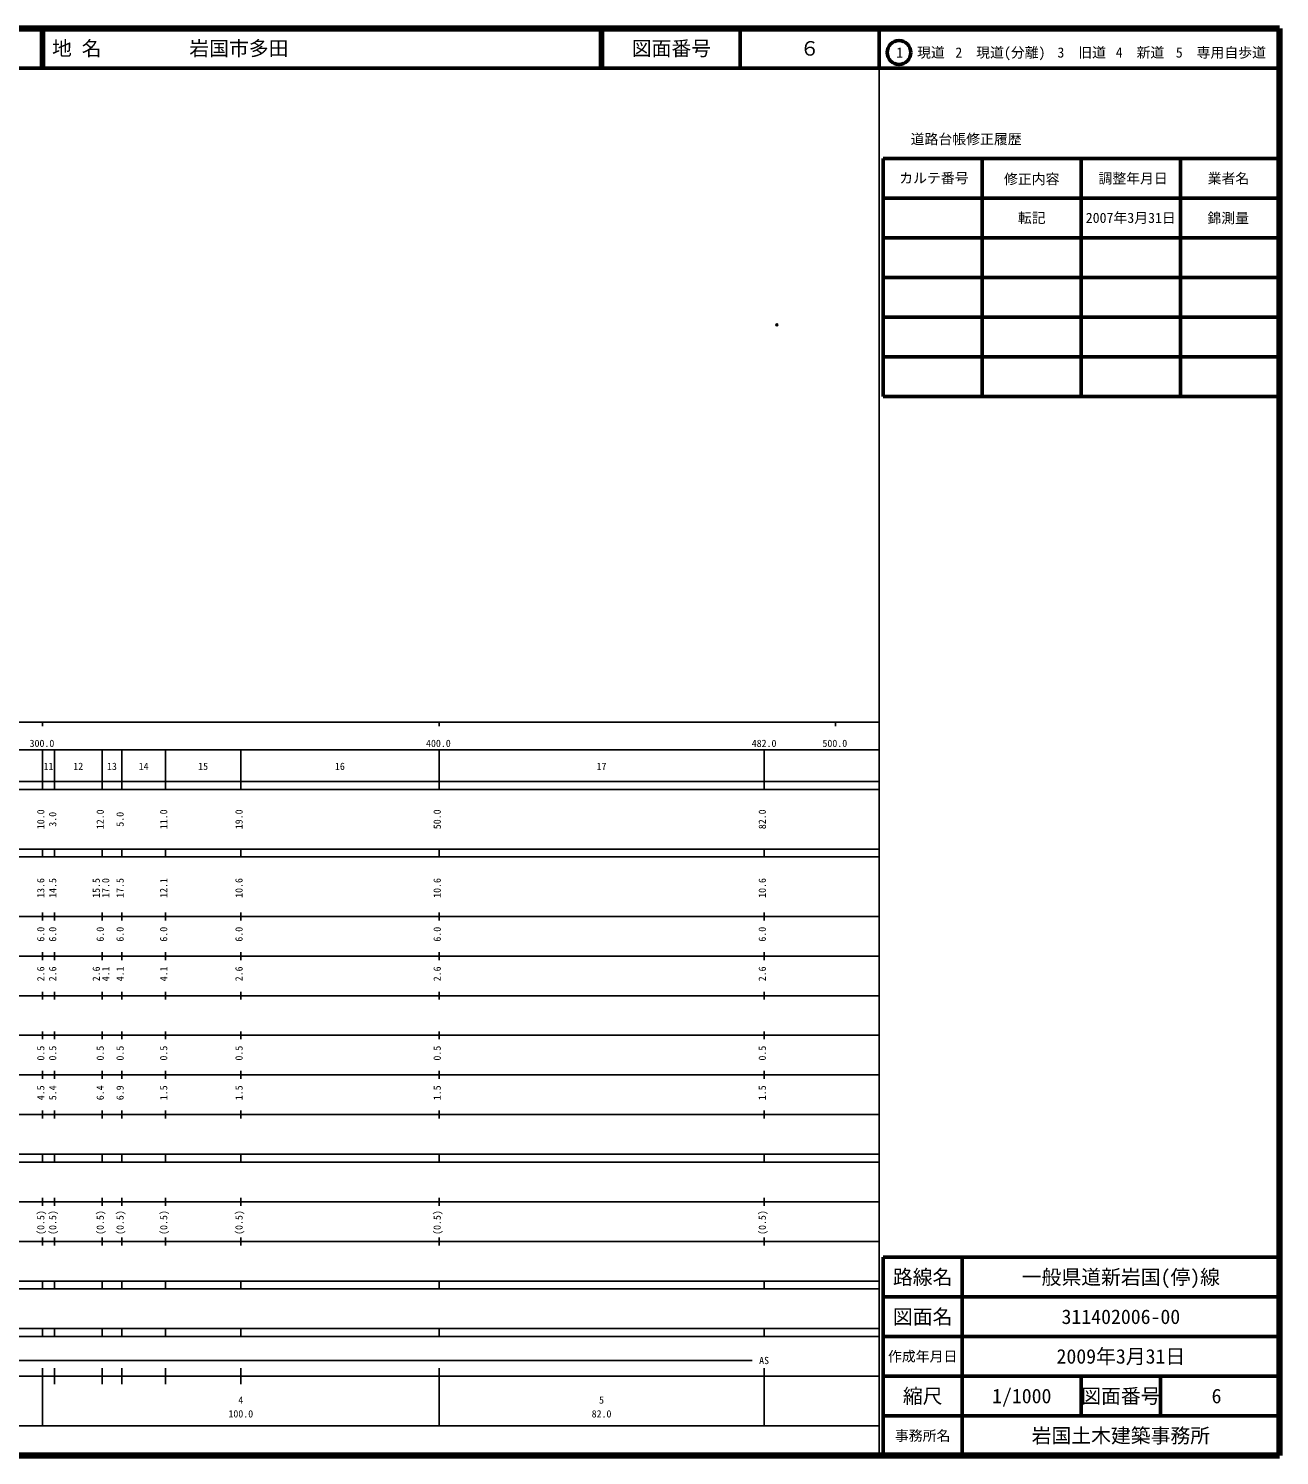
# Model space of a CAD drawing. Units: millimetres on the paper. Extents: x 40 to 680, y 20 to 380.
# Drawn here: x 364.5 to 680, y 20 to 380 of the extents above; entities that cross this region are included whole.
import ezdxf
from ezdxf.enums import TextEntityAlignment as Align

# ---------------------------------------------------------------- set-up
doc = ezdxf.new("R2010")
doc.units = ezdxf.units.MM
doc.header["$PDMODE"] = 32
doc.header["$PDSIZE"] = 0.5
doc.layers.add('M-OTRS', color=6, linetype='Continuous')
doc.layers.add('M-TTL-TXT', color=7, linetype='Continuous')
for name, color, linetype, lineweight in [('M-TTL', 2, 'Continuous', 140), ('M-TTL-BAND', 7, 'Continuous', 25), ('M-TTL-FRAM', 2, 'Continuous', 50), ('M-TTL-LINE', 7, 'Continuous', 50)]:
    doc.layers.add(name, color=color, linetype=linetype, lineweight=lineweight)
doc.styles.add('ＭＳ ゴシック', font='')
doc.styles.get('ＭＳ ゴシック').set_extended_font_data('MS Gothic')

msp = doc.modelspace()

# ---------------------------------------------------------------- linework, layer by layer
at = {"layer": 'M-OTRS'}
msp.add_point((553.235, 305.22), dxfattribs=at)
at = {"layer": 'M-TTL'}
for p, q in [((680, 380), (40, 380)), ((680, 20), (680, 380)), ((40, 20), (680, 20))]:
    msp.add_line(p, q, dxfattribs=at)
at = {"layer": 'M-TTL-BAND'}
for p, q in [((579, 20), (579, 370)), ((40, 205), (579, 205)), ((368, 205), (368, 204)), ((468, 205), (468, 204)), ((568, 205), (568, 204)), ((68, 198), (579, 198)), ((368, 188), (368, 198)), ((371, 188), (371, 198)), ((383, 188), (383, 198)), ((388, 188), (388, 198)), ((399, 188), (399, 198)), ((418, 188), (418, 198)), ((468, 188), (468, 198)), ((550, 188), (550, 198)), ((40, 190), (579, 190)), ((40, 188), (579, 188)), ((40, 173), (579, 173)), ((368, 171), (368, 173)), ((371, 171), (371, 173)), ((383, 171), (383, 173)), ((388, 171), (388, 173)), ((399, 171), (399, 173)), ((418, 171), (418, 173)), ((468, 171), (468, 173)), ((550, 171), (550, 173)), ((40, 171), (579, 171)), ((40, 156), (579, 156)), ((368, 155), (368, 157)), ((371, 155), (371, 157)), ((383, 155), (383, 157)), ((388, 155), (388, 157)), ((399, 155), (399, 157)), ((418, 155), (418, 157)), ((468, 155), (468, 157)), ((550, 155), (550, 157)), ((46, 146), (579, 146)), ((368, 145), (368, 147)), ((371, 145), (371, 147)), ((383, 145), (383, 147)), ((388, 145), (388, 147)), ((399, 145), (399, 147)), ((418, 145), (418, 147)), ((468, 145), (468, 147)), ((550, 145), (550, 147)), ((368, 135), (368, 137)), ((371, 135), (371, 137)), ((383, 135), (383, 137)), ((388, 135), (388, 137)), ((399, 135), (399, 137)), ((418, 135), (418, 137)), ((468, 135), (468, 137)), ((550, 135), (550, 137)), ((52, 136), (579, 136)), ((46, 126), (579, 126)), ((368, 125), (368, 127)), ((371, 125), (371, 127)), ((383, 125), (383, 127)), ((388, 125), (388, 127)), ((399, 125), (399, 127)), ((418, 125), (418, 127)), ((468, 125), (468, 127)), ((550, 125), (550, 127)), ((52, 116), (579, 116)), ((368, 115), (368, 117)), ((371, 115), (371, 117)), ((383, 115), (383, 117)), ((388, 115), (388, 117)), ((399, 115), (399, 117)), ((418, 115), (418, 117)), ((468, 115), (468, 117)), ((550, 115), (550, 117)), ((46, 106), (579, 106)), ((368, 105), (368, 107)), ((371, 105), (371, 107)), ((383, 105), (383, 107)), ((388, 105), (388, 107)), ((399, 105), (399, 107)), ((418, 105), (418, 107)), ((468, 105), (468, 107)), ((550, 105), (550, 107)), ((40, 96), (579, 96)), ((40, 94), (579, 94)), ((368, 94), (368, 96)), ((371, 94), (371, 96)), ((383, 94), (383, 96)), ((388, 94), (388, 96)), ((399, 94), (399, 96)), ((418, 94), (418, 96)), ((468, 94), (468, 96)), ((550, 94), (550, 96)), ((49, 84), (579, 84)), ((368, 83), (368, 85)), ((371, 83), (371, 85)), ((383, 83), (383, 85)), ((388, 83), (388, 85)), ((399, 83), (399, 85)), ((418, 83), (418, 85)), ((468, 83), (468, 85)), ((550, 83), (550, 85)), ((40, 74), (579, 74)), ((368, 73), (368, 75)), ((371, 73), (371, 75)), ((383, 73), (383, 75)), ((388, 73), (388, 75)), ((399, 73), (399, 75)), ((418, 73), (418, 75)), ((468, 73), (468, 75)), ((550, 73), (550, 75)), ((40, 64), (579, 64)), ((40, 62), (579, 62)), ((368, 62), (368, 64)), ((371, 62), (371, 64)), ((383, 62), (383, 64)), ((388, 62), (388, 64)), ((399, 62), (399, 64)), ((418, 62), (418, 64)), ((468, 62), (468, 64)), ((550, 62), (550, 64)), ((40, 52), (579, 52)), ((368, 50), (368, 52)), ((371, 50), (371, 52)), ((383, 50), (383, 52)), ((388, 50), (388, 52)), ((399, 50), (399, 52)), ((418, 50), (418, 52)), ((468, 50), (468, 52)), ((550, 50), (550, 52)), ((40, 50), (579, 50)), ((71, 44), (547, 44)), ((40, 40), (579, 40)), ((368, 27.5), (368, 42)), ((371, 38), (371, 42)), ((383, 38), (383, 42)), ((388, 38), (388, 42)), ((399, 38), (399, 42)), ((418, 38), (418, 42)), ((468, 27.5), (468, 42)), ((550, 27.5), (550, 42)), ((68, 27.5), (579, 27.5))]:
    msp.add_line(p, q, dxfattribs=at)
at = {"layer": 'M-TTL-FRAM'}
for p, q in [((580, 347.197), (580, 287.197)), ((580, 347.197), (680, 347.197)), ((580, 287.197), (680, 287.197)), ((680, 70), (580, 70)), ((580, 70), (580, 20))]:
    msp.add_line(p, q, dxfattribs=at)
at = {"layer": 'M-TTL-LINE'}
for p, q in [((367.75, 380), (367.75, 370)), ((368.25, 380), (368.25, 370)), ((508.747, 380), (508.747, 370)), ((509.247, 380), (509.247, 370)), ((543.997, 380), (543.997, 370)), ((579, 380), (579, 370)), ((40, 370), (680, 370)), ((605, 347.197), (605, 287.197)), ((630, 347.197), (630, 287.197)), ((655, 347.197), (655, 287.197)), ((580, 337.197), (680, 337.197)), ((580, 327.197), (680, 327.197)), ((580, 317.197), (680, 317.197)), ((580, 307.197), (680, 307.197)), ((580, 297.197), (680, 297.197)), ((600, 70), (600, 20)), ((680, 60), (580, 60)), ((680, 50), (580, 50)), ((680, 40), (580, 40)), ((630, 40), (630, 30)), ((650, 40), (650, 30)), ((680, 30), (580, 30))]:
    msp.add_line(p, q, dxfattribs=at)
msp.add_circle((584.031, 373.958), 3, dxfattribs=at)

# ---------------------------------------------------------------- texts
at = {"layer": 'M-TTL-BAND', "style": 'ＭＳ ゴシック'}
for s, p in [('300.0', (367.844, 198.195)), ('400.0', (467.844, 198.195)), ('482.0', (550, 198.195)), ('500.0', (567.844, 198.195)), ('11', (369.5, 192.405)), ('12', (377, 192.405)), ('13', (385.5, 192.405)), ('14', (393.5, 192.405)), ('15', (408.5, 192.405)), ('16', (443, 192.405)), ('17', (509, 192.405)), ('AS', (550, 42.5)), ('4', (418, 32.523)), ('5', (509, 32.523)), ('100.0', (418, 29.033)), ('82.0', (509, 29.033))]:
    msp.add_text(s, height=1.833, dxfattribs=at).set_placement(p, align=Align.BOTTOM_CENTER)
for s, p in [('10.0', (369, 180.5)), ('3.0', (372, 180.5)), ('12.0', (384, 180.5)), ('5.0', (389, 180.5)), ('11.0', (400, 180.5)), ('19.0', (419, 180.5)), ('50.0', (469, 180.5)), ('82.0', (551, 180.5)), ('13.6', (369, 163.174)), ('14.5', (372, 163.174)), ('15.5', (383, 163.174)), ('17.0', (385.37, 163.174)), ('17.5', (389, 163.174)), ('12.1', (400, 163.174)), ('10.6', (419, 163.174)), ('10.6', (469, 163.174)), ('10.6', (551, 163.174)), ('6.0', (369, 151.5)), ('6.0', (372, 151.5)), ('6.0', (384, 151.5)), ('6.0', (389, 151.5)), ('6.0', (400, 151.5)), ('6.0', (419, 151.5)), ('6.0', (469, 151.5)), ('6.0', (551, 151.5)), ('2.6', (369, 141.5)), ('2.6', (372, 141.5)), ('2.6', (383, 141.5)), ('4.1', (385.37, 141.5)), ('4.1', (389, 141.5)), ('4.1', (400, 141.5)), ('2.6', (419, 141.5)), ('2.6', (469, 141.5)), ('2.6', (551, 141.5)), ('0.5', (369, 121.5)), ('0.5', (372, 121.5)), ('0.5', (384, 121.5)), ('0.5', (389, 121.5)), ('0.5', (400, 121.5)), ('0.5', (419, 121.5)), ('0.5', (469, 121.5)), ('0.5', (551, 121.5)), ('4.5', (369, 111.5)), ('5.4', (372, 111.5)), ('6.4', (384, 111.5)), ('6.9', (389, 111.5)), ('1.5', (400, 111.5)), ('1.5', (419, 111.5)), ('1.5', (469, 111.5)), ('1.5', (551, 111.5)), ('(0.5)', (369, 78.764)), ('(0.5)', (372, 78.764)), ('(0.5)', (384, 78.764)), ('(0.5)', (389, 78.764)), ('(0.5)', (400, 78.764)), ('(0.5)', (419, 78.764)), ('(0.5)', (469, 78.764)), ('(0.5)', (551, 78.764))]:
    msp.add_text(s, height=1.833, rotation=90, dxfattribs=at).set_placement(p, align=Align.BOTTOM_CENTER)
at = {"layer": 'M-TTL-TXT', "style": 'ＭＳ ゴシック'}
for s, p in [('地 名', (370.38, 375)), ('岩国市多田', (405.024, 375))]:
    msp.add_text(s, height=3.666, dxfattribs=at).set_placement(p, align=Align.MIDDLE_LEFT)
for s, height, p in [('図面番号', 3.666, (526.622, 375)), ('６', 3.666, (561.497, 375)), ('1\u3000現道', 2.566, (589.448, 373.958)), ('2\u3000現道(分離)', 2.566, (609.619, 373.958)), ('3\u3000旧道', 2.566, (630.121, 373.958)), ('4\u3000新道', 2.566, (644.824, 373.958)), ('5\u3000専用自歩道', 2.566, (665.228, 373.958)), ('道路台帳修正履歴', 2.566, (600.968, 352.113)), ('カルテ番号', 2.566, (592.839, 342.277)), ('修正内容', 2.566, (617.509, 342.023)), ('調整年月日', 2.566, (643.089, 342.197)), ('業者名', 2.566, (667.134, 342.197)), ('転記', 2.566, (617.5, 332.245)), ('2007年3月31日', 2.566, (642.5, 332.245)), ('錦測量', 2.566, (667.077, 332.189)), ('路線名', 3.666, (590, 65)), ('路線名', 3.666, (590, 65)), ('一般県道新岩国(停)線', 3.666, (640, 65)), ('図面名', 3.666, (590, 55)), ('図面名', 3.666, (590, 55)), ('311402006-00', 3.666, (640, 55)), ('2009年3月31日', 3.666, (640, 45)), ('作成年月日', 2.566, (590, 45)), ('作成年月日', 2.566, (590, 45)), ('縮尺', 3.666, (590, 35)), ('縮尺', 3.666, (590, 35)), ('1/1000', 3.666, (615, 35)), ('図面番号', 3.666, (640, 35)), ('図面番号', 3.666, (640, 35)), ('6', 3.666, (664.125, 35)), ('事務所名', 2.566, (590, 25)), ('事務所名', 2.566, (590, 25)), ('岩国土木建築事務所', 3.666, (640, 25))]:
    msp.add_text(s, height=height, dxfattribs=at).set_placement(p, align=Align.MIDDLE_CENTER)

doc.saveas('drawing.dxf')
